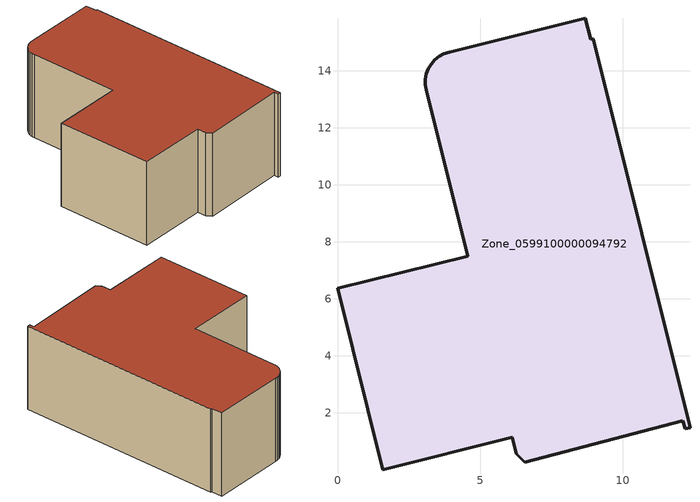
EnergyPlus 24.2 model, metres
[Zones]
Zone_0599100000094792
 floor ground (C_G): 6.56,0.27 6.27,0.56 6.12,1.14 1.59,0.01 0,6.36 4.56,7.5 3.11,13.32 3.08,13.51 3.08,13.7 3.12,13.89 3.19,14.07 3.29,14.23 3.41,14.38 3.56,14.5 3.73,14.59 3.91,14.65 8.69,15.83 8.88,15.1 8.97,15.11 12.36,1.48 12.19,1.44 12.11,1.73 z0
 wall outside (C_F): 3.91,14.65 3.73,14.59 3.56,14.5 3.41,14.38 3.29,14.23 3.19,14.07 3.12,13.89 3.08,13.7 3.08,13.51 3.11,13.32 4.56,7.5 0,6.36 1.59,0.01 6.12,1.14 6.27,0.56 6.56,0.27 12.11,1.73 12.19,1.44 12.36,1.48 8.97,15.11 8.88,15.1 8.69,15.83 3.91,14.65 z0:5.8
 roof outside (C_R): 6.56,0.27 12.11,1.73 12.19,1.44 12.36,1.48 8.97,15.11 8.88,15.1 8.69,15.83 3.91,14.65 3.73,14.59 3.56,14.5 3.41,14.38 3.29,14.23 3.19,14.07 3.12,13.89 3.08,13.7 3.08,13.51 3.11,13.32 4.56,7.5 0,6.36 1.59,0.01 6.12,1.14 6.27,0.56 z5.8
[BUILDING]
Pand.0599100000094792: North Axis=0; Terrain=City; Loads Convergence Tolerance Value=0.04; Temperature Convergence Tolerance Value=0.4; Solar Distribution=FullExterior; Maximum Number of Warmup Days=25; Minimum Number of Warmup Days=1
[Site:Location]
Rotterdam.The.Hague.AP_ZH_NLD Design_Conditions: Latitude=51.96; Longitude=4.45; Time Zone=1; Elevation=-4.5
[SITE:GROUNDTEMPERATURE:BUILDINGSURFACE]
18, 18, 18, 18, 18, 18, 18, 18, 18, 18, 18, 18
[MATERIAL] Thermal Absorptance=0.9; Solar Absorptance=0.7; Visible Absorptance=0.7
Name | Roughness | Thickness | Conductivity | Density | Specific Heat
G.D.1992-2005 | MediumSmooth | 0.15 | 0.06 | 540 | 1210
F.D.1992-2005 | Rough | 0.3 | 0.12 | 1920 | 840
R.D.1992-2005 | MediumRough | 0.2 | 0.08 | 1500 | 1000
[CONSTRUCTION]
C_G: G.D.1992-2005
C_F: F.D.1992-2005
C_R: R.D.1992-2005
[ZONE]
Zone_0599100000094792: Type=1; Multiplier=1; Ceiling Height=Autocalculate; Volume=Autocalculate; Floor Area=autocalculate; Part of Total Floor Area=Yes
[ZONEINFILTRATION:DESIGNFLOWRATE]
Infil_Zone_0599100000094792: Zone or ZoneList or Space or SpaceList=Zone_0599100000094792; Schedule=AlwaysOn; Design Flow Rate Calculation Method=Flow/Area; Flow Rate per Floor Area=0.0021; Constant Term Coefficient=1; Temperature Term Coefficient=0; Velocity Term Coefficient=0; Velocity Squared Term Coefficient=0
[HVACTEMPLATE:ZONE:IDEALLOADSAIRSYSTEM]
Zone_0599100000094792: Maximum Heating Supply Air Temperature=50; Minimum Cooling Supply Air Temperature=13; Maximum Heating Supply Air Humidity Ratio=0.0156; Minimum Cooling Supply Air Humidity Ratio=0.0077; Heating Limit=NoLimit; Cooling Limit=NoLimit; Dehumidification Control Type=ConstantSensibleHeatRatio; Cooling Sensible Heat Ratio=0.7; Dehumidification Setpoint=60; Humidification Control Type=None; Humidification Setpoint=30; Outdoor Air Method=None; Outdoor Air Flow Rate per Person=0.00944; Outdoor Air Flow Rate per Zone Floor Area=0; Outdoor Air Flow Rate per Zone=0; Demand Controlled Ventilation Type=None; Outdoor Air Economizer Type=NoEconomizer; Heat Recovery Type=None; Sensible Heat Recovery Effectiveness=0.7; Latent Heat Recovery Effectiveness=0.65
[ZONECONTROL:THERMOSTAT]
ThermostatControl_Zone_0599100000094792: Zone or ZoneList=Zone_0599100000094792; Control Type Schedule=DualSetpointControlType; Control 1=Thermostat_Zone_0599100000094792; Temperature Difference Between Cutout And Setpoint=0
[THERMOSTATSETPOINT:DUALSETPOINT]
Thermostat_Zone_0599100000094792: Heating Setpoint Temperature Schedule=HeatingSetpoint_Zone_0599100000094792; Cooling Setpoint Temperature Schedule=CoolingSetpoint_Zone_0599100000094792
[SCHEDULE:COMPACT]
HeatingSetpoint_Zone_0599100000094792: Through: 12/31, For: AllDays, Until: 24:00, 21
CoolingSetpoint_Zone_0599100000094792: Through: 12/31, For: AllDays, Until: 24:00, 24
DualSetpointControlType: Through: 12/31, For: AllDays, Until: 24:00, 4
AlwaysOn: Through: 12/31, For: AllDays, Until: 24:00, 1
